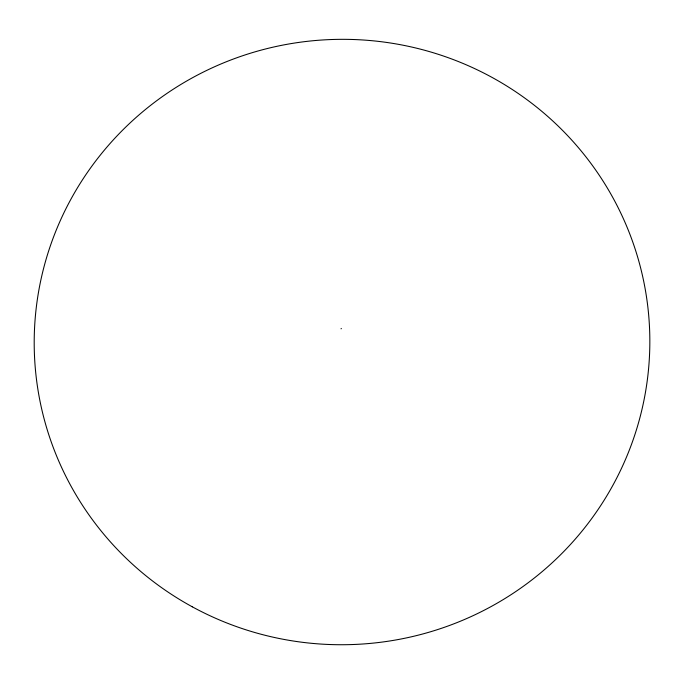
<?xml version="1.0" encoding="UTF-8"?>
<svg xmlns="http://www.w3.org/2000/svg" width="684" height="684" viewBox="0 0 684 684"><rect width="100%" height="100%" fill="white"/><g stroke="black" fill="none" stroke-linecap="round" stroke-linejoin="round"><path stroke-width="1.03" d="M341.316 328.431L341.051 328.833M192.29 606.811A307.834 302.679 -3.5 0 0 649.8 336.682A307.834 302.679 -3.5 0 0 183.962 82.602A307.834 302.679 -3.5 0 0 192.29 606.811"/></g></svg>
